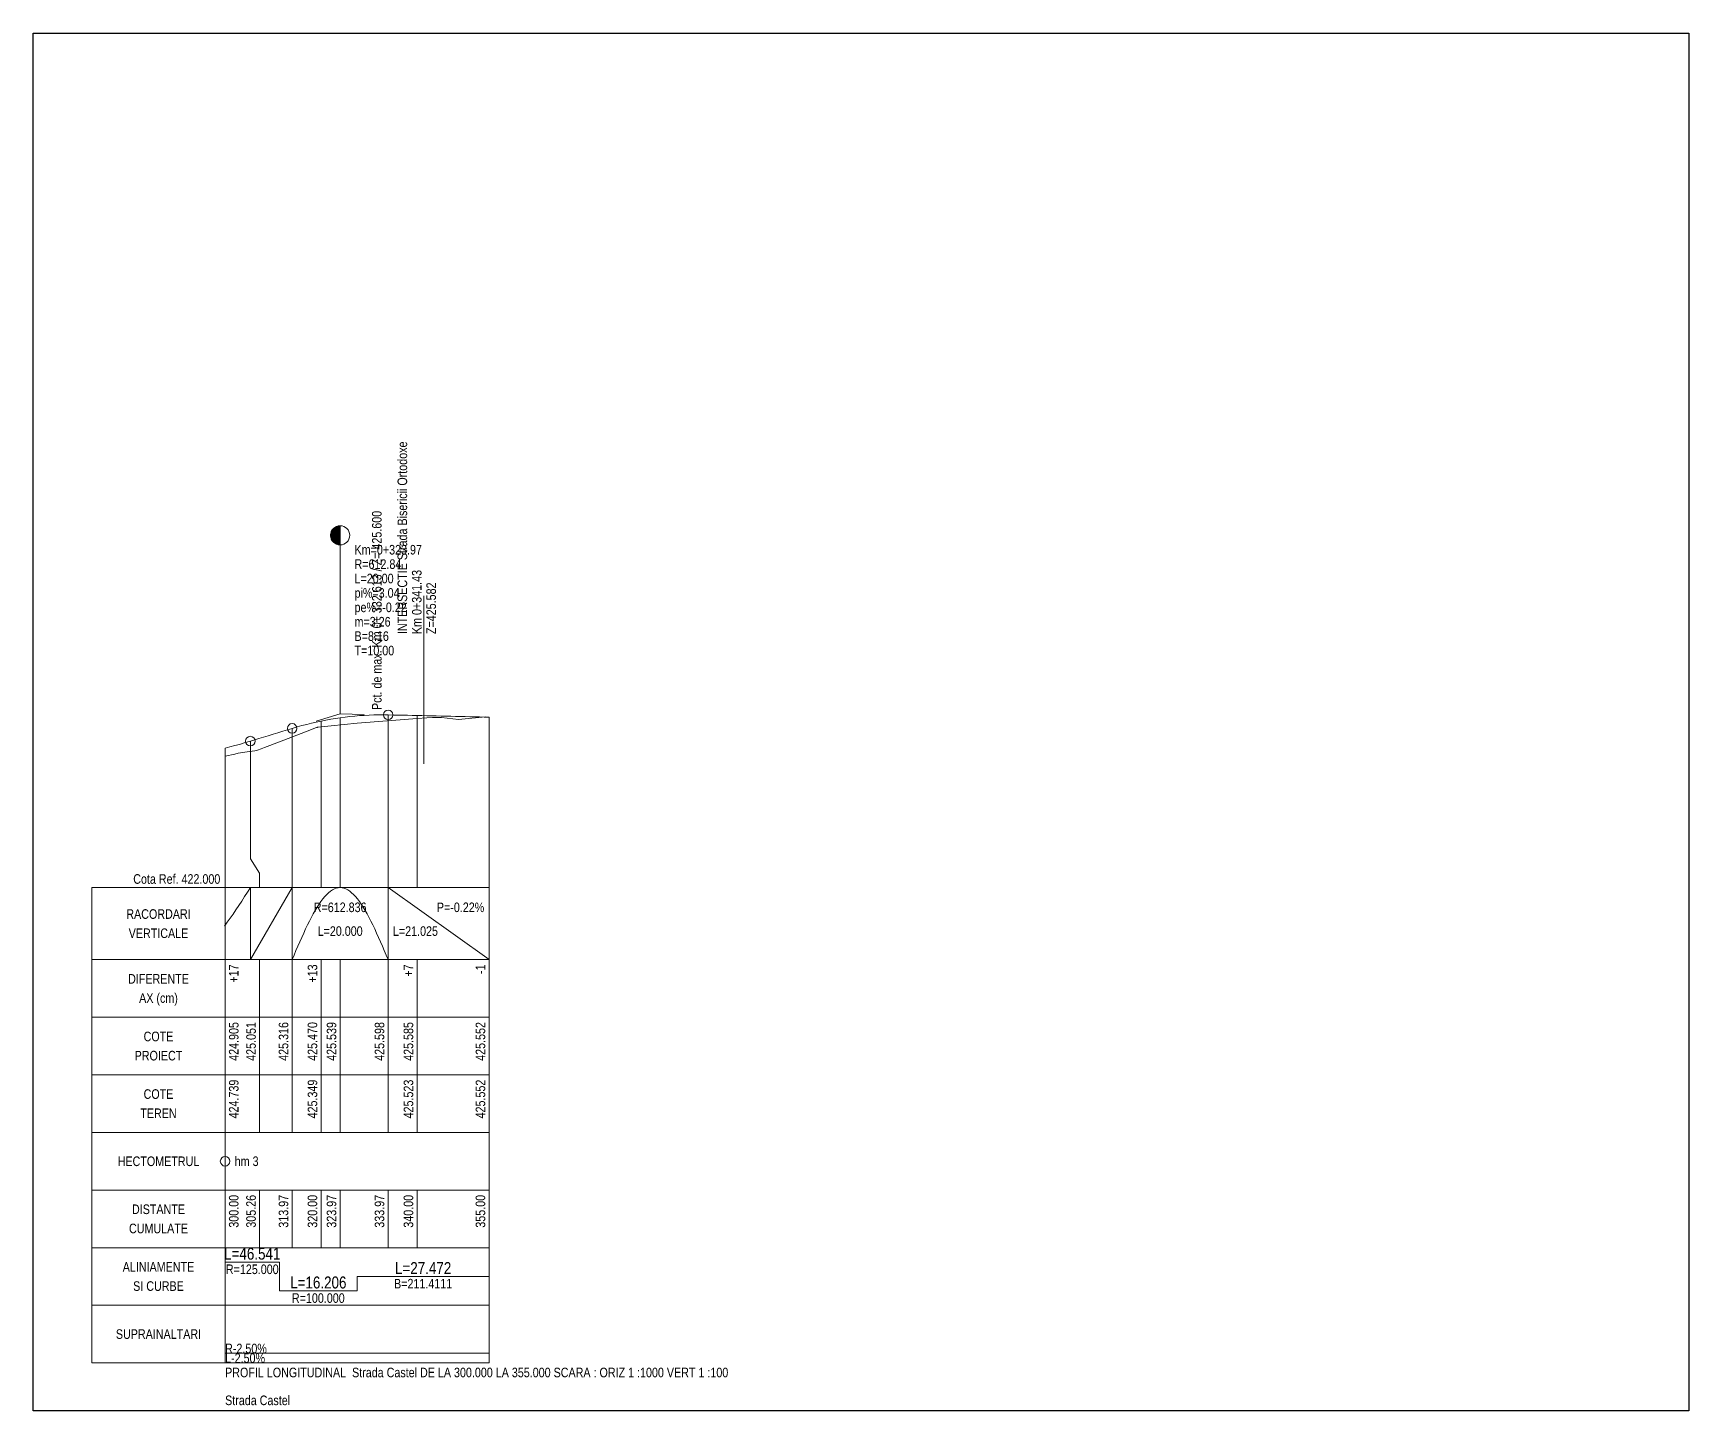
# Model space of a CAD drawing. Extents: x -600 to 1621, y -3670 to 287.
# Drawn here: x 427.3 to 772.3, y -1101 to -814 of the extents above; entities that cross this region are included whole.
import ezdxf
from ezdxf.enums import TextEntityAlignment as Align

# ---------------------------------------------------------------- set-up
doc = ezdxf.new("R2010")
doc.units = 0
doc.layers.add('ARD-No Plot', color=7, linetype='Continuous', lineweight=0, plot=False)
doc.layers.add('Cartus', color=8, linetype='Continuous')
for name, color, linetype, lineweight in [('L-C. Ref', 7, 'Continuous', 0), ('L-cote-ex', 7, 'Continuous', 0), ('L-Cote-Pr', 7, 'Continuous', 0), ('L-Curbe', 7, 'Continuous', 0), ('L-Cut-Fill', 7, 'Continuous', 0), ('L-Design', 7, 'Continuous', 0), ('L-Exist', 7, 'Continuous', 0), ('L-Intersectii', 7, 'Continuous', 0), ('L-LINES', 7, 'Continuous', 0), ('L-Min-Max', 7, 'Continuous', 0), ('L-Pante-Tran', 7, 'Continuous', 0), ('L-rac-Vert', 7, 'Continuous', 0), ('L-TEXT', 7, 'Continuous', 0)]:
    doc.layers.add(name, color=color, linetype=linetype, lineweight=lineweight)
doc.styles.add('Arial', font='arial.ttf', dxfattribs={"width": 0.8})

# ---------------------------------------------------------------- blocks, each defined once
blk = doc.blocks.new('A3_TRANSV_ALIN_TIRENA')
at = {"layer": 'Cartus'}
blk.add_lwpolyline([(0, 0), (0, 287), (345, 287), (345, 0)], close=True, dxfattribs=at)

msp = doc.modelspace()

# ---------------------------------------------------------------- linework, layer by layer
at = {"layer": 'L-Curbe'}
for p, q in [((467.33, -1070.03), (478.65, -1070.03)), ((478.65, -1070.03), (478.65, -1076.03)), ((478.65, -1076.03), (494.85, -1076.03)), ((494.85, -1076.03), (494.85, -1073.03)), ((494.85, -1073.03), (522.33, -1073.03))]:
    msp.add_line(p, q, dxfattribs=at)
at = {"layer": 'L-Design'}
msp.add_lwpolyline([(467.33, -962.98), (468.33, -962.72), (469.33, -962.45), (470.33, -962.18), (471.33, -961.89), (472.33, -961.59), (472.59, -961.51), (473.33, -961.29), (474.33, -960.98), (475.33, -960.68), (476.33, -960.38), (477.33, -960.07), (478.33, -959.77), (479.33, -959.46), (480.33, -959.16), (481.3, -958.86), (481.33, -958.85), (482.33, -958.56), (483.33, -958.28), (484.33, -958.02), (485.33, -957.77), (486.33, -957.54), (487.33, -957.33), (488.33, -957.13), (489.33, -956.95), (490.33, -956.78), (491.3, -956.64), (491.33, -956.63), (492.33, -956.5), (493.33, -956.39), (494.33, -956.29), (495.33, -956.2), (496.33, -956.14), (497.33, -956.08), (498.33, -956.05), (499.33, -956.03), (500.33, -956.03), (501.3, -956.04), (501.33, -956.04), (502.33, -956.07), (503.33, -956.09), (504.33, -956.11), (505.33, -956.13), (506.33, -956.16), (507.33, -956.18), (508.33, -956.2), (509.33, -956.22), (510.33, -956.24), (511.33, -956.27), (512.33, -956.29), (513.33, -956.31), (514.33, -956.33), (515.33, -956.36), (516.33, -956.38), (517.33, -956.4), (518.33, -956.42), (519.33, -956.44), (520.33, -956.47), (521.33, -956.49), (522.33, -956.51)], dxfattribs=at)
at = {"layer": 'L-Exist'}
for p, q in [((484.05, -959.59), (486.36, -958.7)), ((486.36, -958.7), (486.52, -958.64)), ((486.52, -958.64), (486.56, -958.62)), ((486.56, -958.62), (486.6, -958.61)), ((486.6, -958.61), (486.69, -958.62)), ((486.69, -958.62), (486.75, -958.61)), ((486.75, -958.61), (487.33, -958.54)), ((487.33, -958.54), (489.45, -958.3)), ((489.45, -958.3), (492.15, -958.02)), ((492.15, -958.02), (494.85, -957.79)), ((494.85, -957.79), (507.33, -956.79)), ((507.33, -956.79), (509.35, -956.63)), ((509.35, -956.63), (510.56, -956.6)), ((510.56, -956.6), (512.41, -956.62)), ((512.41, -956.62), (515.97, -957.01)), ((515.97, -957.01), (521.6, -956.44)), ((521.6, -956.44), (522.33, -956.51)), ((522.33, -956.51), (522.33, -956.51)), ((522.33, -956.51), (522.33, -956.51)), ((475.55, -962.86), (478.65, -961.67)), ((478.65, -961.67), (481.35, -960.63)), ((481.35, -960.63), (484.05, -959.59)), ((467.33, -964.64), (469.34, -964.2)), ((469.34, -964.2), (470.02, -964.04)), ((470.02, -964.04), (472.44, -963.68)), ((472.44, -963.68), (473.54, -963.53)), ((473.54, -963.53), (474.07, -963.4)), ((474.07, -963.4), (474.81, -963.14)), ((474.81, -963.14), (475.55, -962.86))]:
    msp.add_line(p, q, dxfattribs=at)
at = {"layer": 'L-Intersectii'}
msp.add_line((508.76, -966.21), (508.76, -931.21), dxfattribs=at)
at = {"layer": 'L-LINES'}
for p, q in [((481.3, -992.03), (481.3, -958.86)), ((487.33, -992.03), (487.33, -957.33)), ((491.3, -992.03), (491.3, -956.64)), ((501.3, -992.03), (501.3, -956.04)), ((507.33, -992.03), (507.33, -956.18)), ((522.33, -992.03), (522.33, -956.51)), ((472.59, -986.03), (472.59, -961.51)), ((467.33, -992.03), (467.33, -962.98)), ((474.53, -989.03), (472.59, -986.03)), ((474.53, -992.03), (474.53, -989.03)), ((439.57, -1007.03), (439.57, -992.03)), ((439.57, -992.03), (467.33, -992.03)), ((467.33, -992.03), (522.33, -992.03)), ((467.33, -1007.03), (467.33, -992.03)), ((522.33, -1007.03), (522.33, -992.03)), ((439.57, -1019.03), (439.57, -1007.03)), ((439.57, -1007.03), (467.33, -1007.03)), ((467.33, -1007.03), (439.57, -1007.03)), ((467.33, -1007.03), (522.33, -1007.03)), ((467.33, -1019.03), (467.33, -1007.03)), ((467.33, -1007.03), (522.33, -1007.03)), ((467.33, -1019.03), (467.33, -1007.03)), ((474.53, -1019.03), (474.53, -1007.03)), ((481.3, -1019.03), (481.3, -1007.03)), ((487.33, -1019.03), (487.33, -1007.03)), ((491.3, -1019.03), (491.3, -1007.03)), ((501.3, -1019.03), (501.3, -1007.03)), ((507.33, -1019.03), (507.33, -1007.03)), ((522.33, -1019.03), (522.33, -1007.03)), ((522.33, -1019.03), (522.33, -1007.03)), ((439.57, -1031.03), (439.57, -1019.03)), ((439.57, -1019.03), (467.33, -1019.03)), ((467.33, -1019.03), (439.57, -1019.03)), ((467.33, -1019.03), (522.33, -1019.03)), ((467.33, -1019.03), (522.33, -1019.03)), ((467.33, -1031.03), (467.33, -1019.03)), ((474.53, -1031.03), (474.53, -1019.03)), ((481.3, -1031.03), (481.3, -1019.03)), ((487.33, -1031.03), (487.33, -1019.03)), ((491.3, -1031.03), (491.3, -1019.03)), ((501.3, -1031.03), (501.3, -1019.03)), ((507.33, -1031.03), (507.33, -1019.03)), ((522.33, -1031.03), (522.33, -1019.03)), ((439.57, -1043.03), (439.57, -1031.03)), ((439.57, -1031.03), (467.33, -1031.03)), ((467.33, -1031.03), (439.57, -1031.03)), ((467.33, -1031.03), (522.33, -1031.03)), ((467.33, -1031.03), (522.33, -1031.03)), ((467.33, -1043.03), (467.33, -1031.03)), ((474.53, -1043.03), (474.53, -1031.03)), ((481.3, -1043.03), (481.3, -1031.03)), ((487.33, -1043.03), (487.33, -1031.03)), ((491.3, -1043.03), (491.3, -1031.03)), ((501.3, -1043.03), (501.3, -1031.03)), ((507.33, -1043.03), (507.33, -1031.03)), ((522.33, -1043.03), (522.33, -1031.03)), ((439.57, -1055.03), (439.57, -1043.03)), ((439.57, -1043.03), (467.33, -1043.03)), ((467.33, -1043.03), (439.57, -1043.03)), ((467.33, -1043.03), (522.33, -1043.03)), ((467.33, -1055.03), (467.33, -1043.03)), ((467.33, -1055.03), (467.33, -1043.03)), ((467.33, -1043.03), (522.33, -1043.03)), ((522.33, -1055.03), (522.33, -1043.03)), ((439.57, -1067.03), (439.57, -1055.03)), ((439.57, -1055.03), (467.33, -1055.03)), ((467.33, -1055.03), (439.57, -1055.03)), ((467.33, -1055.03), (522.33, -1055.03)), ((467.33, -1055.03), (522.33, -1055.03)), ((467.33, -1067.03), (467.33, -1055.03)), ((474.53, -1067.03), (474.53, -1055.03)), ((481.3, -1067.03), (481.3, -1055.03)), ((487.33, -1067.03), (487.33, -1055.03)), ((491.3, -1067.03), (491.3, -1055.03)), ((501.3, -1067.03), (501.3, -1055.03)), ((507.33, -1067.03), (507.33, -1055.03)), ((522.33, -1067.03), (522.33, -1055.03)), ((439.57, -1079.03), (439.57, -1067.03)), ((439.57, -1067.03), (467.33, -1067.03)), ((467.33, -1067.03), (439.57, -1067.03)), ((467.33, -1067.03), (522.33, -1067.03)), ((467.33, -1079.03), (467.33, -1067.03)), ((467.33, -1067.03), (522.33, -1067.03)), ((522.33, -1079.03), (522.33, -1067.03)), ((439.57, -1091.03), (439.57, -1079.03)), ((439.57, -1079.03), (467.33, -1079.03)), ((467.33, -1079.03), (439.57, -1079.03)), ((467.33, -1079.03), (522.33, -1079.03)), ((467.33, -1091.03), (467.33, -1079.03)), ((467.33, -1079.03), (522.33, -1079.03)), ((522.33, -1091.03), (522.33, -1079.03)), ((467.33, -1091.03), (439.57, -1091.03)), ((467.33, -1091.03), (522.33, -1091.03))]:
    msp.add_line(p, q, dxfattribs=at)
msp.add_circle((467.33, -1049.03), 1, dxfattribs=at)
at = {"layer": 'L-Pante-Tran'}
for p, q in [((467.33, -1089.03), (487.33, -1089.03)), ((467.33, -1089.03), (487.33, -1089.03)), ((487.33, -1089.03), (507.33, -1089.03)), ((487.33, -1089.03), (507.33, -1089.03)), ((507.33, -1089.03), (522.33, -1089.03)), ((507.33, -1089.03), (522.33, -1089.03))]:
    msp.add_line(p, q, dxfattribs=at)
at = {"layer": 'L-rac-Vert'}
for p, q in [((489.56, -917.66), (489.56, -919.61)), ((489.6, -917.59), (489.6, -919.68)), ((489.64, -917.53), (489.64, -919.75)), ((489.68, -917.46), (489.68, -919.81)), ((489.73, -917.4), (489.73, -919.88)), ((489.78, -917.34), (489.78, -919.94)), ((489.83, -917.28), (489.83, -919.99)), ((489.89, -917.22), (489.89, -920.05)), ((489.94, -917.17), (489.94, -920.11)), ((490, -917.12), (490, -920.16)), ((490.06, -917.07), (490.06, -920.21)), ((490.13, -917.02), (490.13, -920.26)), ((490.19, -916.97), (490.19, -920.3)), ((490.26, -916.93), (490.26, -920.34)), ((490.32, -916.89), (490.32, -920.38)), ((490.39, -916.86), (490.39, -920.42)), ((490.46, -916.82), (490.46, -920.45)), ((490.54, -916.79), (490.54, -920.49)), ((490.61, -916.76), (490.61, -920.51)), ((490.68, -916.74), (490.68, -920.54)), ((490.76, -916.71), (490.76, -920.56)), ((490.83, -916.69), (490.83, -920.58)), ((490.91, -916.68), (490.91, -920.6)), ((490.99, -916.66), (490.99, -920.61)), ((491.07, -916.65), (491.07, -920.62)), ((491.14, -916.64), (491.14, -920.63)), ((491.22, -916.64), (491.22, -920.64)), ((491.3, -955.82), (491.3, -916.64)), ((489.3, -918.56), (489.3, -918.72)), ((489.31, -918.48), (489.31, -918.79)), ((489.32, -918.4), (489.32, -918.87)), ((489.33, -918.32), (489.33, -918.95)), ((489.34, -918.25), (489.34, -919.03)), ((489.36, -918.17), (489.36, -919.1)), ((489.38, -918.09), (489.38, -919.18)), ((489.4, -918.02), (489.4, -919.26)), ((489.43, -917.95), (489.43, -919.33)), ((489.45, -917.87), (489.45, -919.4)), ((489.49, -917.8), (489.49, -919.47)), ((489.52, -917.73), (489.52, -919.55)), ((486.3, -957.34), (491.3, -955.82)), ((491.3, -955.82), (496.3, -955.93)), ((471.99, -992.97), (471.39, -993.91)), ((472.59, -992.03), (471.99, -992.97)), ((472.59, -1007.03), (472.59, -992.03)), ((472.59, -1007.03), (481.3, -992.03)), ((481.3, -1007.03), (481.3, -992.03)), ((488.5, -993.45), (488.1, -993.88)), ((488.9, -993.08), (488.5, -993.45)), ((489.3, -992.76), (488.9, -993.08)), ((489.7, -992.5), (489.3, -992.76)), ((490.1, -992.29), (489.7, -992.5)), ((490.5, -992.14), (490.1, -992.29)), ((490.9, -992.06), (490.5, -992.14)), ((491.3, -992.03), (490.9, -992.06)), ((491.7, -992.06), (491.3, -992.03)), ((492.1, -992.14), (491.7, -992.06)), ((492.5, -992.29), (492.1, -992.14)), ((492.9, -992.5), (492.5, -992.29)), ((493.3, -992.76), (492.9, -992.5)), ((493.7, -993.08), (493.3, -992.76)), ((494.1, -993.45), (493.7, -993.08)), ((494.5, -993.88), (494.1, -993.45)), ((501.3, -1007.03), (501.3, -992.03)), ((501.3, -992.03), (522.33, -1007.03)), ((522.33, -1007.03), (522.33, -992.03)), ((522.33, -992.97), (522.33, -992.03)), ((522.33, -993.91), (522.33, -992.97)), ((469.59, -996.66), (468.99, -997.55)), ((470.19, -995.76), (469.59, -996.66)), ((470.79, -994.84), (470.19, -995.76)), ((471.39, -993.91), (470.79, -994.84)), ((486.1, -996.76), (485.7, -997.46)), ((486.5, -996.09), (486.1, -996.76)), ((486.9, -995.47), (486.5, -996.09)), ((487.3, -994.89), (486.9, -995.47)), ((487.7, -994.36), (487.3, -994.89)), ((488.1, -993.88), (487.7, -994.36)), ((494.9, -994.36), (494.5, -993.88)), ((495.3, -994.89), (494.9, -994.36)), ((495.7, -995.47), (495.3, -994.89)), ((496.1, -996.09), (495.7, -995.47)), ((496.5, -996.76), (496.1, -996.09)), ((496.9, -997.46), (496.5, -996.76)), ((522.33, -994.84), (522.33, -993.91)), ((522.33, -995.76), (522.33, -994.84)), ((522.33, -996.66), (522.33, -995.76)), ((522.33, -997.55), (522.33, -996.66)), ((467.79, -999.25), (467.19, -1000.06)), ((468.39, -998.41), (467.79, -999.25)), ((468.99, -997.55), (468.39, -998.41)), ((484.5, -999.8), (484.1, -1000.64)), ((484.9, -998.99), (484.5, -999.8)), ((485.3, -998.21), (484.9, -998.99)), ((485.7, -997.46), (485.3, -998.21)), ((497.3, -998.21), (496.9, -997.46)), ((497.7, -998.99), (497.3, -998.21)), ((498.1, -999.8), (497.7, -998.99)), ((498.5, -1000.64), (498.1, -999.8)), ((522.33, -998.41), (522.33, -997.55)), ((522.33, -999.25), (522.33, -998.41)), ((522.33, -1000.06), (522.33, -999.25)), ((522.33, -1000.84), (522.33, -1000.06)), ((482.9, -1003.3), (482.5, -1004.22)), ((483.3, -1002.39), (482.9, -1003.3)), ((483.7, -1001.5), (483.3, -1002.39)), ((484.1, -1000.64), (483.7, -1001.5)), ((498.9, -1001.5), (498.5, -1000.64)), ((499.3, -1002.39), (498.9, -1001.5)), ((499.7, -1003.3), (499.3, -1002.39)), ((500.1, -1004.22), (499.7, -1003.3)), ((522.33, -1001.59), (522.33, -1000.84)), ((522.33, -1002.29), (522.33, -1001.59)), ((522.33, -1002.96), (522.33, -1002.29)), ((522.33, -1003.58), (522.33, -1002.96)), ((522.33, -1004.16), (522.33, -1003.58)), ((481.7, -1006.08), (481.3, -1007.03)), ((482.1, -1005.15), (481.7, -1006.08)), ((482.5, -1004.22), (482.1, -1005.15)), ((500.5, -1005.15), (500.1, -1004.22)), ((500.9, -1006.08), (500.5, -1005.15)), ((501.3, -1007.03), (500.9, -1006.08)), ((522.33, -1004.69), (522.33, -1004.16)), ((522.33, -1005.17), (522.33, -1004.69)), ((522.33, -1005.6), (522.33, -1005.17)), ((522.33, -1005.97), (522.33, -1005.6)), ((522.33, -1006.29), (522.33, -1005.97)), ((522.33, -1006.56), (522.33, -1006.29)), ((522.33, -1006.76), (522.33, -1006.56)), ((522.33, -1006.91), (522.33, -1006.76)), ((522.33, -1007), (522.33, -1006.91))]:
    msp.add_line(p, q, dxfattribs=at)
for centre, radius in [((491.3, -918.64), 2), ((501.3, -956.04), 1), ((481.3, -958.86), 1), ((472.59, -961.51), 1)]:
    msp.add_circle(centre, radius, dxfattribs=at)

# ---------------------------------------------------------------- block references
at = {"layer": 'L-LINES'}
msp.add_blockref('A3_TRANSV_ALIN_TIRENA', (427.33, -1101.03), dxfattribs=at)

# ---------------------------------------------------------------- texts
at = {"layer": 'ARD-No Plot', "style": 'Arial', "width": 0.8}
msp.add_text('Strada Castel', height=2, dxfattribs=at).set_placement((467.33, -1099.83))
at = {"layer": 'L-C. Ref', "style": 'Arial', "width": 0.8}
msp.add_text('Cota Ref. 422.000', height=2, dxfattribs=at).set_placement((466.33, -991.23), align=Align.RIGHT)
at = {"layer": 'L-cote-ex', "style": 'Arial', "width": 0.8}
for s, p in [('424.739', (470.13, -1032.03)), ('425.349', (486.53, -1032.03)), ('425.523', (506.53, -1032.03)), ('425.552', (521.53, -1032.03)), ('425.552', (521.53, -1032.03)), ('425.552', (521.53, -1032.03))]:
    msp.add_text(s, height=2, rotation=90, dxfattribs=at).set_placement(p, align=Align.RIGHT)
at = {"layer": 'L-Cote-Pr', "style": 'Arial', "width": 0.8}
for s, p in [('424.905', (470.13, -1020.03)), ('425.051', (473.73, -1020.03)), ('425.316', (480.5, -1020.03)), ('425.470', (486.53, -1020.03)), ('425.539', (490.5, -1020.03)), ('425.598', (500.5, -1020.03)), ('425.585', (506.53, -1020.03)), ('425.552', (521.53, -1020.03))]:
    msp.add_text(s, height=2, rotation=90, dxfattribs=at).set_placement(p, align=Align.RIGHT)
for s, p in [('COTE', (453.45, -1024.03)), ('PROIECT', (453.45, -1028.03))]:
    msp.add_text(s, height=2, dxfattribs=at).set_placement(p, align=Align.CENTER)
at = {"layer": 'L-Cut-Fill', "style": 'Arial', "width": 0.8}
for s, p in [('DIFERENTE', (453.45, -1012.03)), ('AX (cm)', (453.45, -1016.03))]:
    msp.add_text(s, height=2, dxfattribs=at).set_placement(p, align=Align.CENTER)
for s, p in [('+17', (470.13, -1008.03)), ('+13', (486.53, -1008.03)), ('+7', (506.53, -1008.03)), ('-1', (521.53, -1008.03))]:
    msp.add_text(s, height=2, rotation=90, dxfattribs=at).set_placement(p, align=Align.RIGHT)
at = {"layer": 'L-Intersectii', "style": 'Arial', "width": 0.8}
for s, p in [('INTERSECTIE Strada Bisericii Ortodoxe', (505.26, -939.21)), ('Km 0+341.43', (508.26, -939.21)), ('Z=425.582', (511.26, -939.21))]:
    msp.add_text(s, height=2, rotation=90, dxfattribs=at).set_placement(p)
at = {"layer": 'L-Min-Max', "style": 'Arial', "width": 0.8}
msp.add_text('Pct. de max. Km 0+ 332.613 / Z= 425.600', height=2, rotation=90, dxfattribs=at).set_placement((499.94, -955.03))
at = {"layer": 'L-rac-Vert', "style": 'Arial', "width": 0.8}
for s, p in [('Km=0+323.97', (494.3, -922.64)), ('R=612.84', (494.3, -925.64)), ('L=20.00', (494.3, -928.64)), ('pi%=3.04', (494.3, -931.64)), ('pe%=-0.22', (494.3, -934.64)), ('m=3.26', (494.3, -937.64)), ('T=10.00', (494.3, -943.64)), ('B=8.16', (494.3, -940.64)), ('L=21.025', (502.3, -1002.08))]:
    msp.add_text(s, height=2, dxfattribs=at).set_placement(p)
for s, p in [('RACORDARI', (453.45, -998.53)), ('R=612.836', (491.3, -997.13)), ('VERTICALE', (453.45, -1002.53)), ('L=20.000', (491.3, -1002.08))]:
    msp.add_text(s, height=2, dxfattribs=at).set_placement(p, align=Align.CENTER)
msp.add_text('P=-0.22%', height=2, dxfattribs=at).set_placement((521.33, -997.13), align=Align.RIGHT)
at = {"layer": 'L-TEXT', "style": 'Arial', "width": 0.8}
for s, p in [('COTE', (453.45, -1036.03)), ('TEREN', (453.45, -1040.03)), ('HECTOMETRUL', (453.45, -1050.03)), ('DISTANTE', (453.45, -1060.03)), ('CUMULATE', (453.45, -1064.03)), ('ALINIAMENTE', (453.45, -1072.03)), ('SI CURBE', (453.45, -1076.03)), ('SUPRAINALTARI', (453.45, -1086.03))]:
    msp.add_text(s, height=2, dxfattribs=at).set_placement(p, align=Align.CENTER)
for s, p in [('hm 3', (469.33, -1050.03)), ('R-2.50%', (467.33, -1089.03)), ('L-2.50%', (467.33, -1091.03)), ('PROFIL LONGITUDINAL  Strada Castel DE LA 300.000 LA 355.000 SCARA : ORIZ 1 :1000 VERT 1 :100', (467.33, -1094.03))]:
    msp.add_text(s, height=2, dxfattribs=at).set_placement(p)
for s, p in [('300.00', (470.13, -1056.03)), ('305.26', (473.73, -1056.03)), ('313.97', (480.5, -1056.03)), ('320.00', (486.53, -1056.03)), ('323.97', (490.5, -1056.03)), ('333.97', (500.5, -1056.03)), ('340.00', (506.53, -1056.03)), ('355.00', (521.53, -1056.03))]:
    msp.add_text(s, height=2, rotation=90, dxfattribs=at).set_placement(p, align=Align.RIGHT)
for s, height, p in [('L=46.541', 2.5, (472.99, -1069.53)), ('R=125.000', 2, (472.99, -1072.53)), ('L=27.472', 2.5, (508.59, -1072.53)), ('L=16.206', 2.5, (486.75, -1075.53)), ('B=211.4111', 2, (508.59, -1075.53)), ('R=100.000', 2, (486.75, -1078.53))]:
    msp.add_text(s, height=height, rotation=0, dxfattribs=at).set_placement(p, align=Align.CENTER)

doc.saveas('drawing.dxf')
